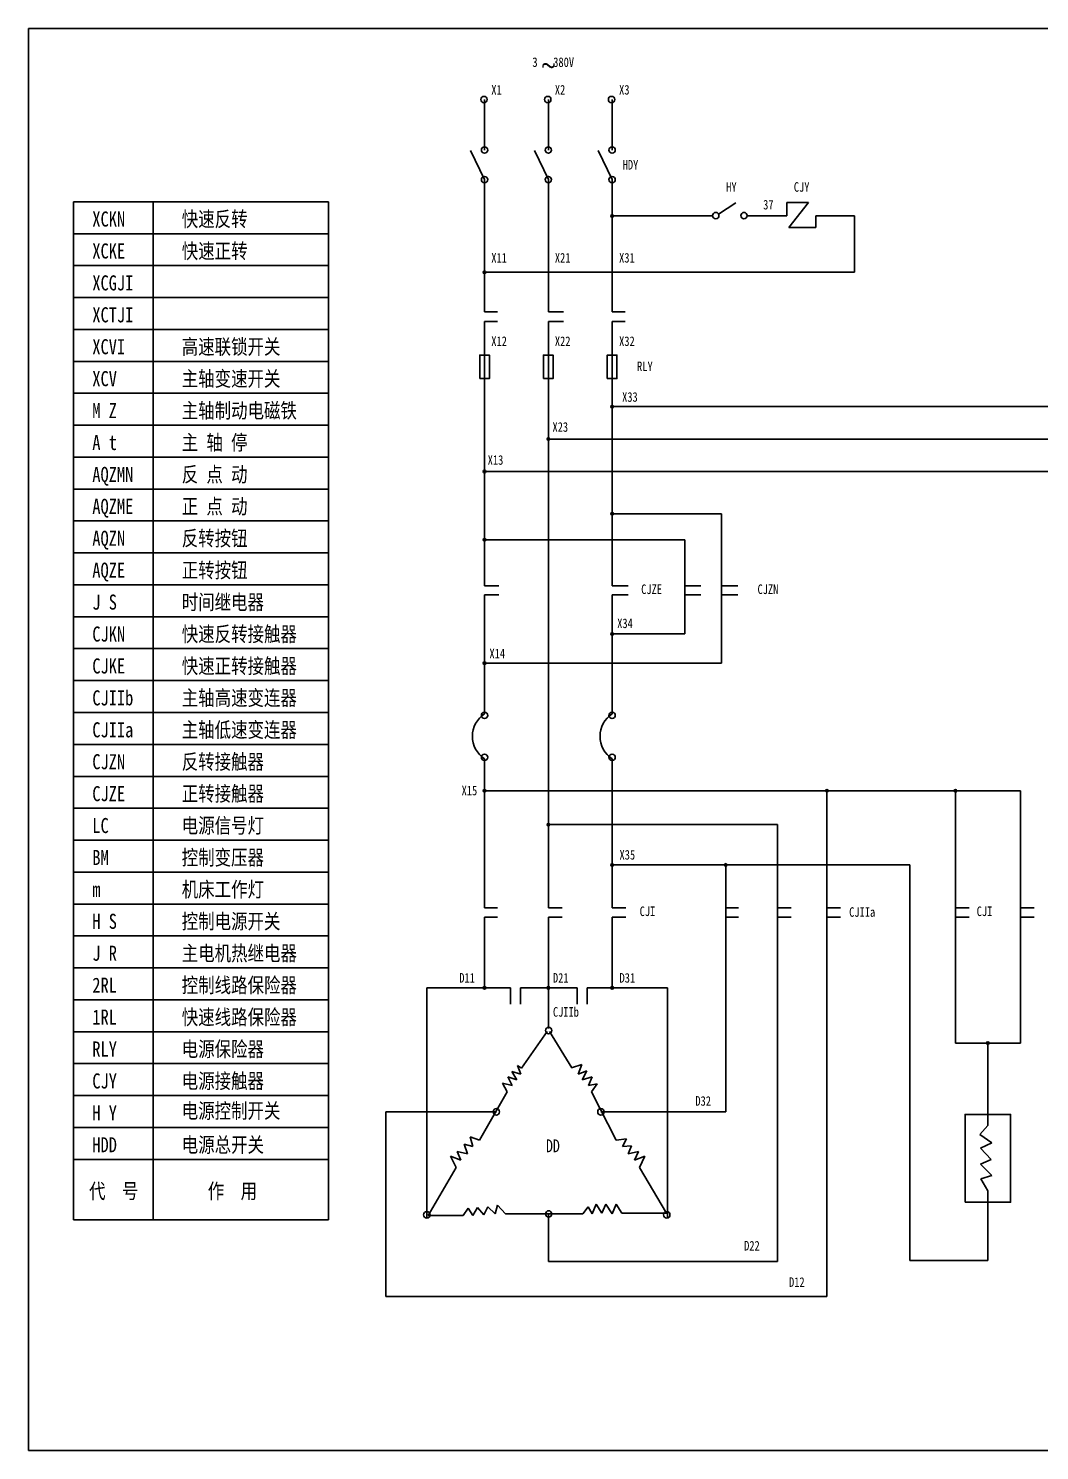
# Model space of a CAD drawing. Extents: x 63 to 693, y 199 to 644.
# Drawn here: x 63.2 to 380.1, y 198.7 to 644.2 of the extents above; entities that cross this region are included whole.
import ezdxf

# ---------------------------------------------------------------- set-up
doc = ezdxf.new("R2010")
doc.units = 0
doc.header["$LTSCALE"] = 10.5
doc.header["$MEASUREMENT"] = 0
for name, color, linetype in [('LINE_THIN', 2, 'CONTINUOUS'), ('PART', 3, 'CONTINUOUS'), ('SMPEN_THICK', 7, 'CONTINUOUS')]:
    doc.layers.add(name, color=color, linetype=linetype)
doc.styles.add('HZDX', font='', dxfattribs={"width": 0.8, "height": 0.5})
doc.styles.get("Standard").update_dxf_attribs({"font": 'txt.shx', "height": 4.5, "bigfont": 'hzfs.shx'})
doc.styles.get('HZDX').set_extended_font_data('SimSun')

msp = doc.modelspace()

# ---------------------------------------------------------------- hatches: boundary and pattern name
at = {"layer": 'SMPEN_THICK'}
h = msp.add_hatch(dxfattribs=at)
h.set_pattern_fill('ANSI31', color=256, style=0)
h.set_pattern_definition([(45, (40, 17.64668), (-0.088388348, 0.088388348), [])])
h.paths.add_polyline_path([(246.17, 585.85, 0.414214), (245.78, 585.45, 0.414214), (246.17, 585.06)])
h.paths.add_polyline_path([(246.17, 585.85), (246.17, 585.45), (246.56, 585.45, 0.414214)])
h.paths.add_polyline_path([(246.56, 585.45), (246.17, 585.45), (246.17, 585.06, 0.414214)])
h = msp.add_hatch(dxfattribs=at)
h.set_pattern_fill('ANSI31', color=256, style=0)
h.paths.add_polyline_path([(206.17, 568.2, 0.414214), (205.78, 567.81, 0.414214), (206.17, 567.42)])
h.paths.add_polyline_path([(206.17, 568.2), (206.17, 567.81), (206.56, 567.81, 0.414214)])
h.paths.add_polyline_path([(206.56, 567.81), (206.17, 567.81), (206.17, 567.42, 0.414214)])
h = msp.add_hatch(dxfattribs=at)
h.set_pattern_fill('ANSI31', color=256, style=0)
h.set_pattern_definition([(45, (40, -42.07379), (-0.088388348, 0.088388348), [])])
h.paths.add_polyline_path([(246.17, 526.13, 0.414214), (245.78, 525.73, 0.414214), (246.17, 525.34)])
h.paths.add_polyline_path([(246.17, 526.13), (246.17, 525.73), (246.56, 525.73, 0.414214)])
h.paths.add_polyline_path([(246.56, 525.73), (246.17, 525.73), (246.17, 525.34, 0.414214)])
h = msp.add_hatch(dxfattribs=at)
h.set_pattern_fill('ANSI31', color=256, style=0)
h.set_pattern_definition([(45, (20, -52.24606), (-0.088388348, 0.088388348), [])])
h.paths.add_polyline_path([(226.17, 515.95, 0.414214), (225.78, 515.56, 0.414214), (226.17, 515.17)])
h.paths.add_polyline_path([(226.17, 515.95), (226.17, 515.56), (226.56, 515.56, 0.414214)])
h.paths.add_polyline_path([(226.56, 515.56), (226.17, 515.56), (226.17, 515.17, 0.414214)])
h = msp.add_hatch(dxfattribs=at)
h.set_pattern_fill('ANSI31', color=256, style=0)
h.set_pattern_definition([(45, (0, -62.41833), (-0.088388348, 0.088388348), [])])
h.paths.add_polyline_path([(206.17, 505.78, 0.414214), (205.78, 505.39, 0.414214), (206.17, 505)])
h.paths.add_polyline_path([(206.17, 505.78), (206.17, 505.39), (206.56, 505.39, 0.414214)])
h.paths.add_polyline_path([(206.56, 505.39), (206.17, 505.39), (206.17, 505, 0.414214)])
h = msp.add_hatch(dxfattribs=at)
h.set_pattern_fill('ANSI31', color=256, style=0)
h.set_pattern_definition([(45, (40, -75.64228), (-0.088388348, 0.088388348), [])])
h.paths.add_polyline_path([(246.17, 492.56, 0.414214), (245.78, 492.17, 0.414214), (246.17, 491.77)])
h.paths.add_polyline_path([(246.17, 492.56), (246.17, 492.17), (246.56, 492.17, 0.414214)])
h.paths.add_polyline_path([(246.56, 492.17), (246.17, 492.17), (246.17, 491.77, 0.414214)])
h = msp.add_hatch(dxfattribs=at)
h.set_pattern_fill('ANSI31', color=256, style=0)
h.set_pattern_definition([(45, (0, -83.7801), (-0.088388348, 0.088388348), [])])
h.paths.add_polyline_path([(206.17, 484.42, 0.414214), (205.78, 484.03, 0.414214), (206.17, 483.64)])
h.paths.add_polyline_path([(206.17, 484.42), (206.17, 484.03), (206.56, 484.03, 0.414214)])
h.paths.add_polyline_path([(206.56, 484.03), (206.17, 484.03), (206.17, 483.64, 0.414214)])
h = msp.add_hatch(dxfattribs=at)
h.set_pattern_fill('ANSI31', color=256, style=0)
h.set_pattern_definition([(45, (40, -113.27968), (-0.088388348, 0.088388348), [])])
h.paths.add_polyline_path([(246.17, 454.92, 0.414214), (245.78, 454.53, 0.414214), (246.17, 454.14)])
h.paths.add_polyline_path([(246.17, 454.92), (246.17, 454.53), (246.56, 454.53, 0.414214)])
h.paths.add_polyline_path([(246.56, 454.53), (246.17, 454.53), (246.17, 454.14, 0.414214)])
h = msp.add_hatch(dxfattribs=at)
h.set_pattern_fill('ANSI31', color=256, style=0)
h.set_pattern_definition([(45, (0, -122.43472), (-0.088388348, 0.088388348), [])])
h.paths.add_polyline_path([(206.17, 445.76, 0.414214), (205.78, 445.37, 0.414214), (206.17, 444.98)])
h.paths.add_polyline_path([(206.17, 445.76), (206.17, 445.37), (206.56, 445.37, 0.414214)])
h.paths.add_polyline_path([(206.56, 445.37), (206.17, 445.37), (206.17, 444.98, 0.414214)])
h = msp.add_hatch(dxfattribs=at)
h.set_pattern_fill('ANSI31', color=256, style=0)
h.set_pattern_definition([(45, (-3e-14, -162.42136), (-0.088388348, 0.088388348), [])])
h.paths.add_polyline_path([(206.17, 405.78, 0.414214), (205.78, 405.39, 0.414214), (206.17, 404.99)])
h.paths.add_polyline_path([(206.17, 405.78), (206.17, 405.39), (206.56, 405.39, 0.414214)])
h.paths.add_polyline_path([(206.56, 405.39), (206.17, 405.39), (206.17, 404.99, 0.414214)])
h = msp.add_hatch(dxfattribs=at)
h.set_pattern_fill('ANSI31', color=256, style=0)
h.set_pattern_definition([(45, (107.30409, -162.42136), (-0.088388348, 0.088388348), [])])
h.paths.add_polyline_path([(313.48, 405.78, 0.414214), (313.08, 405.39, 0.414214), (313.48, 404.99)])
h.paths.add_polyline_path([(313.48, 405.78), (313.48, 405.39), (313.87, 405.39, 0.414214)])
h.paths.add_polyline_path([(313.87, 405.39), (313.48, 405.39), (313.48, 404.99, 0.414214)])
h = msp.add_hatch(dxfattribs=at)
h.set_pattern_fill('ANSI31', color=256, style=0)
h.set_pattern_definition([(45, (147.59175, -162.42136), (-0.088388348, 0.088388348), [])])
h.paths.add_polyline_path([(353.76, 405.78, 0.414214), (353.37, 405.39, 0.414214), (353.76, 404.99)])
h.paths.add_polyline_path([(353.76, 405.78), (353.76, 405.39), (354.16, 405.39, 0.414214)])
h.paths.add_polyline_path([(354.16, 405.39), (353.76, 405.39), (353.76, 404.99, 0.414214)])
h = msp.add_hatch(dxfattribs=at)
h.set_pattern_fill('ANSI31', color=256, style=0)
h.set_pattern_definition([(45, (20, -173.02828), (-0.088388348, 0.088388348), [])])
h.paths.add_polyline_path([(226.17, 395.17, 0.414214), (225.78, 394.78, 0.414214), (226.17, 394.39)])
h.paths.add_polyline_path([(226.17, 395.17), (226.17, 394.78), (226.56, 394.78, 0.414214)])
h.paths.add_polyline_path([(226.56, 394.78), (226.17, 394.78), (226.17, 394.39, 0.414214)])
h = msp.add_hatch(dxfattribs=at)
h.set_pattern_fill('ANSI31', color=256, style=0)
h.set_pattern_definition([(45, (40, -185.6419), (-0.088388348, 0.088388348), [])])
h.paths.add_polyline_path([(246.17, 382.56, 0.414214), (245.78, 382.17, 0.414214), (246.17, 381.77)])
h.paths.add_polyline_path([(246.17, 382.56), (246.17, 382.17), (246.56, 382.17, 0.414214)])
h.paths.add_polyline_path([(246.56, 382.17), (246.17, 382.17), (246.17, 381.77, 0.414214)])
h = msp.add_hatch(dxfattribs=at)
h.set_pattern_fill('ANSI31', color=256, style=0)
h.set_pattern_definition([(45, (75.60145, -185.6419), (-0.088388348, 0.088388348), [])])
h.paths.add_polyline_path([(281.77, 382.56, 0.414214), (281.38, 382.17, 0.414214), (281.77, 381.77)])
h.paths.add_polyline_path([(281.77, 382.56), (281.77, 382.17), (282.16, 382.17, 0.414214)])
h.paths.add_polyline_path([(282.16, 382.17), (281.77, 382.17), (281.77, 381.77, 0.414214)])
h = msp.add_hatch(dxfattribs=at)
h.set_pattern_fill('ANSI31', color=256, style=0)
h.set_pattern_definition([(45, (0, -224.15743), (-0.088388348, 0.088388348), [])])
h.paths.add_polyline_path([(206.17, 344.04, 0.414214), (205.78, 343.65, 0.414214), (206.17, 343.26)])
h.paths.add_polyline_path([(206.17, 344.04), (206.17, 343.65), (206.56, 343.65, 0.414214)])
h.paths.add_polyline_path([(206.56, 343.65), (206.17, 343.65), (206.17, 343.26, 0.414214)])
h = msp.add_hatch(dxfattribs=at)
h.set_pattern_fill('ANSI31', color=256, style=0)
h.set_pattern_definition([(45, (20, -224.15743), (-0.088388348, 0.088388348), [])])
h.paths.add_polyline_path([(226.17, 344.04, 0.414214), (225.78, 343.65, 0.414214), (226.17, 343.26)])
h.paths.add_polyline_path([(226.17, 344.04), (226.17, 343.65), (226.56, 343.65, 0.414214)])
h.paths.add_polyline_path([(226.56, 343.65), (226.17, 343.65), (226.17, 343.26, 0.414214)])
h = msp.add_hatch(dxfattribs=at)
h.set_pattern_fill('ANSI31', color=256, style=0)
h.set_pattern_definition([(45, (40, -224.15743), (-0.088388348, 0.088388348), [])])
h.paths.add_polyline_path([(246.17, 344.04, 0.414214), (245.78, 343.65, 0.414214), (246.17, 343.26)])
h.paths.add_polyline_path([(246.17, 344.04), (246.17, 343.65), (246.56, 343.65, 0.414214)])
h.paths.add_polyline_path([(246.56, 343.65), (246.17, 343.65), (246.17, 343.26, 0.414214)])
h = msp.add_hatch(dxfattribs=at)
h.set_pattern_fill('ANSI31', color=256, style=0)
h.set_pattern_definition([(45, (157.76987, -241.45028), (-0.088388348, 0.088388348), [])])
h.paths.add_polyline_path([(363.94, 326.75, 0.414214), (363.55, 326.36, 0.414214), (363.94, 325.96)])
h.paths.add_polyline_path([(363.94, 326.75), (363.94, 326.36), (364.33, 326.36, 0.414214)])
h.paths.add_polyline_path([(364.33, 326.36), (363.94, 326.36), (363.94, 325.96, 0.414214)])

# ---------------------------------------------------------------- linework, layer by layer
at = {"layer": 'LINE_THIN', "linetype": 'Continuous'}
for p, q in [((63.2, 198.7), (63.2, 644.2)), ((63.2, 644.2), (693.2, 644.2)), ((693.2, 198.7), (63.2, 198.7))]:
    msp.add_line(p, q, dxfattribs=at)
at = {"layer": 'PART', "linetype": 'Continuous'}
for p, q in [((77.29, 270.96), (77.29, 589.91)), ((77.29, 589.91), (157.29, 589.91)), ((102.29, 270.96), (102.29, 589.91)), ((157.29, 270.96), (157.29, 589.91)), ((77.29, 579.91), (157.29, 579.91)), ((77.29, 569.91), (157.29, 569.91)), ((77.29, 559.91), (157.29, 559.91)), ((77.29, 549.91), (157.29, 549.91)), ((77.29, 539.91), (157.29, 539.91)), ((77.29, 529.91), (157.29, 529.91)), ((77.29, 519.91), (157.29, 519.91)), ((77.29, 509.91), (157.29, 509.91)), ((77.29, 499.91), (157.29, 499.91)), ((77.29, 489.91), (157.29, 489.91)), ((77.29, 479.91), (157.29, 479.91)), ((77.29, 469.91), (157.29, 469.91)), ((77.29, 459.91), (157.29, 459.91)), ((77.29, 449.91), (157.29, 449.91)), ((77.29, 439.91), (157.29, 439.91)), ((77.29, 429.91), (157.29, 429.91)), ((77.29, 419.91), (157.29, 419.91)), ((77.29, 409.91), (157.29, 409.91)), ((77.29, 399.91), (157.29, 399.91)), ((77.29, 389.91), (157.29, 389.91)), ((77.29, 379.91), (157.29, 379.91)), ((77.29, 369.91), (157.29, 369.91)), ((77.29, 359.91), (157.29, 359.91)), ((77.29, 349.91), (157.29, 349.91)), ((77.29, 339.91), (157.29, 339.91)), ((77.29, 329.91), (157.29, 329.91)), ((77.29, 319.91), (157.29, 319.91)), ((77.29, 309.91), (157.29, 309.91)), ((77.29, 299.91), (157.29, 299.91)), ((77.29, 289.91), (157.29, 289.91)), ((157.29, 270.96), (77.29, 270.96))]:
    msp.add_line(p, q, dxfattribs=at)
at = {"layer": 'SMPEN_THICK'}
for p, q in [((206.17, 621.9), (206.17, 606.11)), ((226.17, 621.9), (226.17, 606.11)), ((246.17, 621.9), (246.17, 606.11)), ((206.17, 596.83), (201.8, 605.95)), ((226.17, 596.83), (221.8, 605.95)), ((246.17, 596.83), (241.8, 605.95)), ((206.17, 555.41), (206.17, 596.83)), ((226.17, 555.41), (226.17, 596.83)), ((246.17, 555.41), (246.17, 596.83)), ((279.55, 586.03), (284.92, 589.56)), ((300.94, 589.63), (307.72, 589.63)), ((300.94, 585.45), (300.94, 589.63)), ((307.72, 589.63), (301.59, 581.88)), ((246.17, 585.45), (277.67, 585.45)), ((288.48, 585.45), (300.94, 585.45)), ((309.98, 581.88), (309.98, 585.45)), ((309.98, 585.45), (322.12, 585.45)), ((322.12, 567.81), (322.12, 585.45)), ((301.59, 581.88), (309.98, 581.88)), ((206.17, 567.81), (322.12, 567.81)), ((206.17, 555.41), (210.26, 555.41)), ((226.17, 555.41), (230.87, 555.41)), ((246.17, 555.41), (250.26, 555.41)), ((206.17, 552.38), (206.17, 469.64)), ((206.17, 552.38), (210.26, 552.38)), ((226.17, 552.38), (226.17, 469.64)), ((226.17, 552.38), (230.87, 552.38)), ((246.17, 552.38), (246.17, 469.64)), ((246.17, 552.38), (250.26, 552.38)), ((246.17, 525.73), (436.69, 525.73)), ((226.17, 515.56), (421.69, 515.56)), ((206.17, 505.39), (406.69, 505.39)), ((246.17, 492.17), (280.48, 492.17)), ((280.48, 492.17), (280.48, 445.37)), ((206.17, 484.03), (269, 484.03)), ((269, 484.03), (269, 454.53)), ((206.17, 469.64), (210.67, 469.64)), ((226.17, 469.64), (226.17, 429.46)), ((246.17, 469.64), (251.17, 469.64)), ((268.94, 469.64), (273.94, 469.64)), ((280.56, 469.64), (285.56, 469.64)), ((206.17, 466.76), (210.67, 466.76)), ((206.17, 466.76), (206.17, 429.46)), ((246.17, 466.76), (251.17, 466.76)), ((246.17, 466.76), (246.17, 429.46)), ((268.94, 466.76), (273.94, 466.76)), ((280.56, 466.76), (285.56, 466.76)), ((269, 454.53), (246.17, 454.53)), ((280.48, 445.37), (206.17, 445.37)), ((226.17, 368.75), (226.17, 429.46)), ((206.17, 368.75), (206.17, 415.44)), ((246.17, 368.75), (246.17, 415.44)), ((313.48, 405.39), (206.17, 405.39)), ((313.48, 246.96), (313.48, 405.39)), ((313.48, 405.39), (353.76, 405.39)), ((353.76, 405.39), (353.76, 326.36)), ((353.76, 405.39), (374.12, 405.39)), ((374.12, 405.39), (374.12, 326.36)), ((226.17, 394.78), (297.96, 394.78)), ((297.96, 394.78), (297.96, 257.94)), ((246.17, 382.17), (281.77, 382.17)), ((281.77, 382.17), (281.77, 304.81)), ((281.77, 382.17), (339.51, 382.17)), ((339.51, 382.17), (339.51, 258.19)), ((206.17, 368.75), (210.2, 368.75)), ((206.17, 343.65), (206.17, 365.8)), ((206.17, 365.8), (210.2, 365.8)), ((226.17, 368.75), (230.48, 368.75)), ((226.17, 330.91), (226.17, 365.8)), ((226.17, 365.8), (230.48, 365.8)), ((246.17, 368.75), (250.48, 368.75)), ((246.17, 365.8), (250.48, 365.8)), ((246.17, 343.65), (246.17, 365.8)), ((281.77, 368.75), (285.8, 368.75)), ((281.77, 365.8), (285.8, 365.8)), ((297.96, 368.75), (302.27, 368.75)), ((297.96, 365.8), (302.27, 365.8)), ((313.48, 368.75), (317.78, 368.75)), ((313.48, 365.8), (317.78, 365.8)), ((353.76, 368.75), (358.07, 368.75)), ((353.76, 365.8), (358.07, 365.8)), ((374.12, 368.75), (378.42, 368.75)), ((374.12, 365.8), (378.42, 365.8)), ((214.32, 343.65), (214.32, 338.5)), ((217.44, 343.65), (217.44, 338.5)), ((235.2, 343.65), (235.2, 338.5)), ((238.32, 343.65), (238.32, 338.5)), ((225.83, 329.98), (217.77, 318.54)), ((226.53, 329.98), (233.51, 318.61)), ((353.76, 326.36), (374.12, 326.36)), ((363.94, 326.36), (363.94, 300.57)), ((217.52, 316.6), (214.73, 317.42)), ((214.73, 317.42), (216.27, 314.86)), ((217.77, 318.54), (216.47, 319.28)), ((216.47, 319.28), (217.52, 316.6)), ((233.48, 318.6), (236.64, 319.63)), ((236.64, 319.63), (235.48, 316.6)), ((235.48, 316.6), (238.27, 317.65)), ((238.27, 317.65), (236.73, 314.86)), ((214.85, 313.11), (211.75, 313.81)), ((211.75, 313.81), (213.28, 311.11)), ((216.27, 314.86), (213.48, 315.79)), ((213.48, 315.79), (214.85, 313.11)), ((236.73, 314.86), (239.87, 315.79)), ((239.87, 315.79), (238.72, 313.11)), ((238.72, 313.11), (241.48, 313.59)), ((241.48, 313.59), (239.72, 311.11)), ((213.28, 311.11), (204.54, 295.9)), ((239.72, 311.11), (247.46, 295.9)), ((209.87, 304.81), (175.27, 304.81)), ((175.27, 304.81), (175.27, 246.96)), ((242.65, 304.81), (281.77, 304.81)), ((363.94, 300.57), (361.41, 297.75)), ((202.54, 293.9), (199.79, 294.72)), ((199.79, 294.72), (200.79, 291.65)), ((204.54, 295.9), (201.63, 296.97)), ((201.63, 296.97), (202.54, 293.9)), ((247.46, 295.9), (250.7, 296.4)), ((250.7, 296.4), (249.45, 293.9)), ((249.45, 293.9), (252.2, 294.15)), ((252.2, 294.15), (251.2, 291.65)), ((361.41, 297.75), (365.17, 295.06)), ((365.17, 295.06), (361.59, 293.45)), ((198.79, 289.66), (195.54, 290.9)), ((195.54, 290.9), (197.29, 287.41)), ((200.79, 291.65), (197.54, 292.4)), ((197.54, 292.4), (198.79, 289.66)), ((251.2, 291.65), (254.45, 292.4)), ((254.45, 292.4), (253.2, 289.66)), ((253.2, 289.66), (256.45, 290.9)), ((256.45, 290.9), (254.7, 287.41)), ((361.59, 293.45), (364.99, 289.87)), ((364.99, 289.87), (361.59, 288.44)), ((197.29, 287.41), (188.5, 272.34)), ((254.7, 287.41), (263.23, 273.09)), ((361.59, 288.44), (365.17, 284.85)), ((365.17, 284.85), (361.77, 283.78)), ((361.77, 283.78), (363.94, 280.1)), ((363.94, 280.1), (363.94, 258.19)), ((188.5, 272.34), (199.5, 272.34)), ((199.5, 272.34), (201, 274.59)), ((201, 274.59), (202.5, 272.34)), ((202.5, 272.34), (204, 274.84)), ((204, 274.84), (206, 272.59)), ((206, 272.59), (207.25, 275.09)), ((207.25, 275.09), (209.5, 272.84)), ((209.5, 272.84), (210.24, 275.59)), ((210.24, 275.59), (212.74, 272.84)), ((212.74, 272.84), (236.94, 272.84)), ((226.26, 272.83), (226.26, 257.94)), ((236.94, 272.84), (238.69, 275.09)), ((238.69, 275.09), (239.94, 272.84)), ((239.94, 272.84), (241.18, 275.84)), ((241.18, 275.84), (242.93, 273.09)), ((242.93, 273.09), (244.18, 275.84)), ((244.18, 275.84), (246.18, 272.84)), ((246.18, 272.84), (247.43, 275.84)), ((247.43, 275.84), (249.18, 273.09)), ((249.18, 273.09), (263.23, 273.09)), ((226.26, 257.94), (297.96, 257.94)), ((339.51, 258.19), (363.94, 258.19)), ((175.27, 246.96), (313.48, 246.96))]:
    msp.add_line(p, q, dxfattribs=at)
for points in [[(204.65, 534.51), (207.68, 534.51), (207.68, 541.9), (204.65, 541.9)], [(224.65, 534.51), (227.68, 534.51), (227.68, 541.9), (224.65, 541.9)], [(244.65, 534.51), (247.68, 534.51), (247.68, 541.9), (244.65, 541.9)], [(356.82, 276.51), (371.07, 276.51), (371.07, 303.98), (356.82, 303.98)]]:
    msp.add_lwpolyline(points, close=True, dxfattribs=at)
for points in [[(214.32, 343.65), (188.1, 343.65), (188.1, 271.55)], [(235.2, 343.65), (217.44, 343.65)], [(235.2, 343.65), (233.5, 343.65)], [(263.49, 271.57), (263.49, 343.65), (238.32, 343.65)]]:
    msp.add_lwpolyline(points, dxfattribs=at)
for centre, radius in [((205.99, 621.93), 0.999), ((225.99, 621.93), 0.999), ((245.99, 621.93), 0.999), ((206.17, 606.11), 0.999), ((226.17, 606.11), 0.999), ((246.17, 606.11), 0.999), ((206.17, 596.83), 0.999), ((226.17, 596.83), 0.999), ((246.17, 596.83), 0.999), ((246.17, 585.45), 0.392), ((278.66, 585.57), 0.999), ((287.49, 585.57), 0.999), ((206.17, 567.81), 0.392), ((246.17, 525.73), 0.392), ((226.17, 515.56), 0.392), ((206.17, 505.39), 0.392), ((246.17, 492.17), 0.392), ((206.17, 484.03), 0.392), ((246.17, 454.53), 0.392), ((206.17, 445.37), 0.392), ((206.17, 429.02), 0.999), ((246.17, 429.02), 0.999), ((206.17, 415.88), 0.999), ((246.17, 415.88), 0.999), ((206.17, 405.39), 0.392), ((313.48, 405.39), 0.392), ((353.76, 405.39), 0.392), ((226.17, 394.78), 0.392), ((246.17, 382.17), 0.392), ((281.77, 382.17), 0.392), ((206.17, 343.65), 0.392), ((226.17, 343.65), 0.392), ((246.17, 343.65), 0.392), ((226.26, 330.28), 0.999), ((363.94, 326.36), 0.392), ((209.87, 304.81), 0.999), ((242.65, 304.81), 0.999), ((188.09, 272.55), 0.999), ((226.26, 272.83), 0.999), ((263.29, 272.55), 0.999)]:
    msp.add_circle(centre, radius, dxfattribs=at)
for centre in [(210.73, 422.45), (250.73, 422.45)]:
    msp.add_arc(centre, 8.36, 123.0631, 236.9369, dxfattribs=at)

# ---------------------------------------------------------------- texts
at = {"layer": 'SMPEN_THICK', "style": 'HZDX', "width": 0.8}
for s, height, p in [('3   380V', 3, (221.17, 632.13)), ('X1', 3, (208.29, 623.49)), ('X2', 3, (228.22, 623.49)), ('X3', 3, (248.35, 623.49)), ('HDY', 3, (249.47, 599.99)), ('HY', 3, (281.92, 593.04)), ('CJY', 3, (303.12, 593.04)), ('37', 3, (293.5, 587.49)), ('XCKN', 4.725, (83.23, 582.13)), ('快速反转', 4.725, (111.26, 582.13)), ('XCKE', 4.725, (83.23, 572.13)), ('快速正转', 4.725, (111.26, 572.13)), ('X11', 3, (208.29, 570.86)), ('X21', 3, (228.22, 570.86)), ('X31', 3, (248.35, 570.86)), ('XCGJI', 4.725, (83.23, 562.13)), ('XCTJI', 4.725, (83.23, 552.13)), ('XCVI', 4.725, (83.23, 542.13)), ('高速联锁开关', 4.725, (111.26, 542.13)), ('X12', 3, (208.29, 544.73)), ('X22', 3, (228.22, 544.73)), ('X32', 3, (248.35, 544.73)), ('RLY', 3, (253.99, 536.84)), ('XCV', 4.725, (83.23, 532.13)), ('主轴变速开关', 4.725, (111.26, 532.13)), ('X33', 3, (249.29, 527.25)), ('M Z', 4.725, (83.23, 522.13)), ('主轴制动电磁铁', 4.725, (111.26, 522.13)), ('A t', 4.725, (83.23, 512.13)), ('主 轴 停', 4.725, (111.26, 512.13)), ('X23', 3, (227.47, 517.85)), ('X13', 3, (207.16, 507.51)), ('AQZMN', 4.725, (83.23, 502.13)), ('反 点 动', 4.725, (111.26, 502.13)), ('AQZME', 4.725, (83.23, 492.13)), ('正 点 动', 4.725, (111.26, 492.13)), ('AQZN', 4.725, (83.23, 482.13)), ('反转按钮', 4.725, (111.26, 482.13)), ('AQZE', 4.725, (83.23, 472.13)), ('正转按钮', 4.725, (111.26, 472.13)), ('CJZE', 3, (255.27, 467.02)), ('CJZN', 3, (291.74, 467.02)), ('J S', 4.725, (83.23, 462.13)), ('时间继电器', 4.725, (111.26, 462.13)), ('X34', 3, (247.75, 456.35)), ('CJKN', 4.725, (83.23, 452.13)), ('快速反转接触器', 4.725, (111.26, 452.13)), ('CJKE', 4.725, (83.23, 442.13)), ('快速正转接触器', 4.725, (111.26, 442.13)), ('X14', 3, (207.71, 446.89)), ('CJIIb', 4.725, (83.23, 432.13)), ('主轴高速变连器', 4.725, (111.26, 432.13)), ('CJIIa', 4.725, (83.23, 422.13)), ('主轴低速变连器', 4.725, (111.26, 422.13)), ('CJZN', 4.725, (83.23, 412.13)), ('反转接触器', 4.725, (111.26, 412.13)), ('CJZE', 4.725, (83.23, 402.13)), ('正转接触器', 4.725, (111.26, 402.13)), ('X15', 3, (198.98, 403.97)), ('LC', 4.725, (83.23, 392.13)), ('电源信号灯', 4.725, (111.26, 392.13)), ('控制变压器', 4.725, (111.26, 382.13)), ('BM', 4.725, (83.23, 382.13)), ('X35', 3, (248.48, 383.84)), ('m', 4.72, (83.23, 372.13)), ('机床工作灯', 4.725, (111.26, 372.13)), ('H S', 4.725, (83.23, 362.13)), ('控制电源开关', 4.725, (111.26, 362.13)), ('CJI', 3, (254.79, 366.14)), ('CJIIa', 3, (320.46, 365.91)), ('CJI', 3, (360.43, 366.14)), ('J R', 4.725, (83.23, 352.13)), ('主电机热继电器', 4.725, (111.26, 352.13)), ('控制线路保险器', 4.725, (111.26, 342.13)), ('D11', 3, (198.25, 345.28)), ('D21', 3, (227.61, 345.28)), ('D31', 3, (248.48, 345.28)), ('2RL', 4.725, (83.23, 342.13)), ('1RL', 4.725, (83.23, 332.13)), ('快速线路保险器', 4.725, (111.26, 332.13)), ('CJIIb', 3, (227.61, 334.61)), ('RLY', 4.725, (83.23, 322.13)), ('电源保险器', 4.725, (111.26, 322.13)), ('CJY', 4.725, (83.23, 312.13)), ('电源接触器', 4.725, (111.26, 312.13)), ('电源控制开关', 4.725, (111.26, 302.79)), ('D32', 3, (272.26, 306.72)), ('H Y', 4.725, (83.23, 302.13)), ('HDD', 4.725, (83.23, 292.13)), ('电源总开关', 4.725, (111.26, 292.13)), ('DD', 4, (225.43, 292.17)), ('代  号', 4.725, (82.21, 277.64)), ('作  用', 4.725, (119.41, 277.64)), ('D22', 3, (287.54, 261.37)), ('D12', 3, (301.62, 249.98))]:
    msp.add_text(s, height=height, dxfattribs=at).set_placement(p)
at = {"layer": 'SMPEN_THICK'}
msp.add_text('~', height=4.5, dxfattribs=at).set_placement((223.93, 630.66))

doc.saveas('drawing.dxf')
